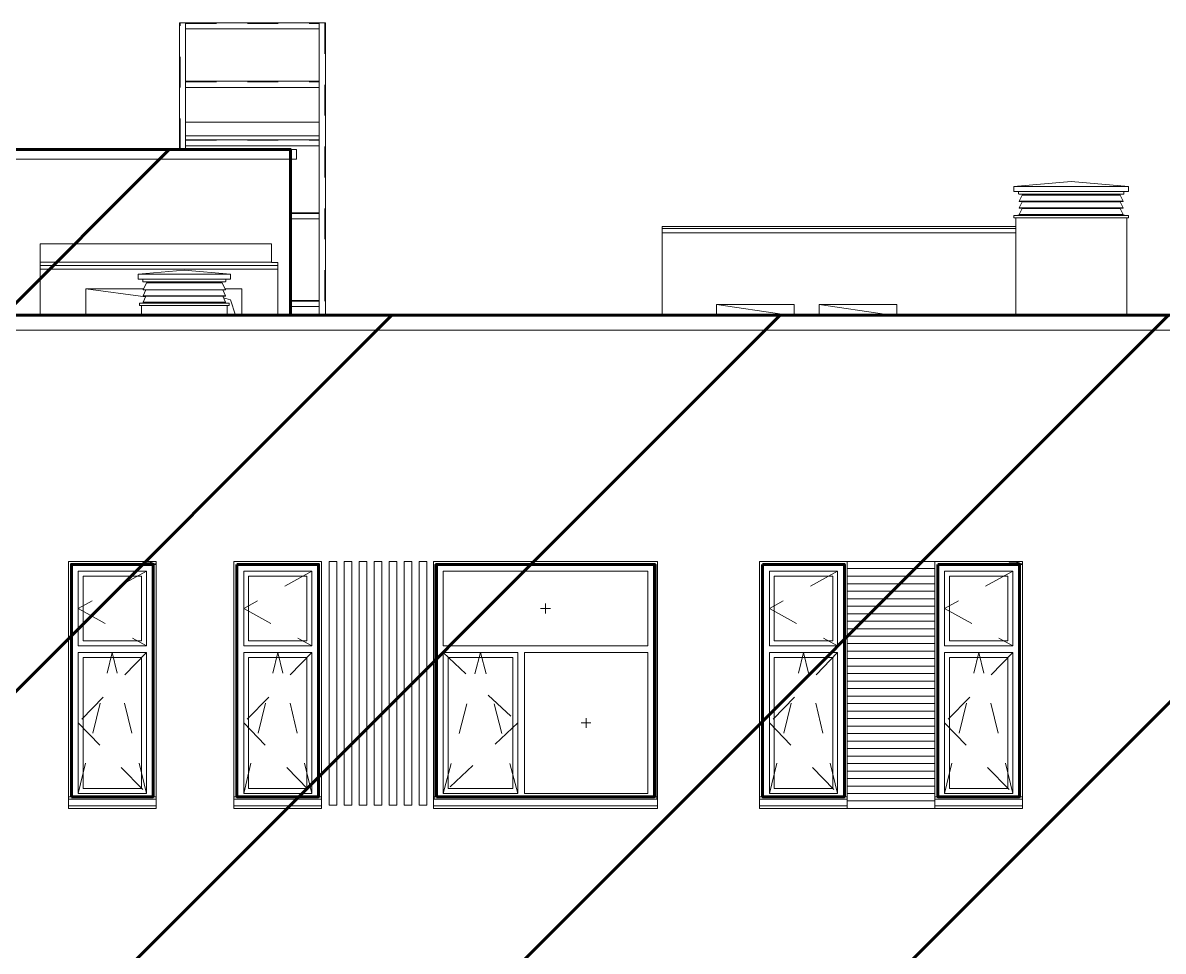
# Model space of a CAD drawing. Header units: millimetres. Extents: x 3914 to 443608, y -156176 to 78197.
# Drawn here: x 129755 to 141469, y 7400 to 16930 of the extents above; entities that cross this region are included whole.
import ezdxf

# ---------------------------------------------------------------- set-up
doc = ezdxf.new("R2010")
doc.units = ezdxf.units.MM
doc.linetypes.add('Штрих', pattern=[635, 317.5, -317.5])
for name, color, linetype, lineweight in [('0) клиннинг', 90, 'Continuous', 60), ('1) Откосы', 102, 'Continuous', 60), ('A-GENM', 7, 'Continuous', 9), ('A-GENM-HDLN', 7, 'Штрих', 5), ('A-GLAZ-1', 7, 'Continuous', 5), ('A-GLAZ-2', 7, 'Штрих', 5), ('A-ROOF', 7, 'Continuous', 9), ('A-WALL', 7, 'Continuous', 5), ('I-WALL', 7, 'Continuous', 5), ('S-BEAM', 7, 'Continuous', 9)]:
    doc.layers.add(name, color=color, linetype=linetype, lineweight=lineweight)

msp = doc.modelspace()

# ---------------------------------------------------------------- hatches: boundary and pattern name
at = {"layer": '0) клиннинг'}
h = msp.add_hatch(dxfattribs=at)
h.set_pattern_fill('ANSI31', color=256, scale=888)
h.paths.add_polyline_path([(81106, 15629.9), (132503.7, 15629.9), (132503.7, 13160), (81106, 13160)])
h = msp.add_hatch(dxfattribs=at)
h.set_pattern_fill('ANSI31', color=256, scale=888)
h.paths.add_polyline_path([(164523.7, 13930), (38834, 13930), (38834, -116.1), (164523.7, -116.1)])

# ---------------------------------------------------------------- linework, layer by layer
for points in [[(81106, 15629.9), (132503.7, 15629.9), (132503.7, 13930), (81106, 13930)], [(38834, -116.1), (164523.7, -116.1), (164523.7, 13930), (38834, 13930)]]:
    msp.add_lwpolyline(points, close=True, dxfattribs=at)
at = {"layer": '1) Откосы'}
for points in [[(130253.7, 8985), (131093.7, 8985), (131093.7, 11370), (130253.7, 11370)], [(131953.7, 11370), (132793.7, 11370), (132793.7, 8985), (131953.7, 8985)], [(134003.7, 8985), (136243.7, 8985), (136243.7, 11370), (134003.7, 11370)], [(137353.7, 11370), (138193.7, 11370), (138193.7, 8985), (137353.7, 8985)], [(139153.7, 11370), (139993.7, 11370), (139993.7, 8985), (139153.7, 8985)]]:
    msp.add_lwpolyline(points, close=True, dxfattribs=at)
at = {"layer": 'A-GENM'}
for p, q in [((131363.7, 16930), (131426.7, 16930)), ((131363.7, 16930), (131363.7, 15629.9)), ((131426.7, 15629.9), (131426.7, 16930)), ((132800.7, 16930), (131426.7, 16930)), ((132800.7, 16930), (132863.7, 16930)), ((132800.7, 16930), (132800.7, 13930)), ((132863.7, 13930), (132863.7, 16930)), ((131426.7, 16867), (132800.7, 16867)), ((132800.7, 16330), (131426.7, 16330)), ((131426.7, 16267), (132800.7, 16267)), ((131426.7, 15910), (132800.7, 15910)), ((131426.7, 15770), (132800.7, 15770)), ((132800.7, 15730), (131426.7, 15730)), ((132566, 15629.9), (124203.7, 15629.9)), ((131426.7, 15667), (132800.7, 15667)), ((132566, 15629.9), (132566, 15530)), ((124203.7, 15530), (132566, 15530)), ((132800.7, 14980), (132503.7, 14980)), ((132503.7, 14917), (132800.7, 14917)), ((132800.7, 14080), (132503.7, 14080)), ((132503.7, 14017), (132800.7, 14017)), ((128243.6, 13930), (164583.7, 13930)), ((128250.7, 13775.9), (164576.5, 13775.9)), ((130987.7, 11400), (130987.7, 11395)), ((130987.7, 11395), (131056.5, 11395)), ((131056.5, 11395), (131107.7, 11370)), ((131108.8, 11375), (131057.7, 11400)), ((131107.7, 11370), (131123.7, 11370)), ((131123.7, 11375), (131108.8, 11375)), ((133973.7, 11370), (133979.7, 11370)), ((133979.7, 11370), (133979.7, 8958.8)), ((136267.7, 11370), (136273.7, 11370)), ((136267.7, 8958.8), (136267.7, 11370)), ((139887.7, 11400), (139887.7, 11395)), ((139887.7, 11395), (139956.5, 11395)), ((139956.5, 11395), (140007.7, 11370)), ((140008.8, 11375), (139957.7, 11400)), ((140007.7, 11370), (140023.7, 11370)), ((140023.7, 11375), (140008.8, 11375))]:
    msp.add_line(p, q, dxfattribs=at)
at = {"layer": 'A-GENM-HDLN'}
for p, q in [((131369.7, 16930), (131363.7, 16930)), ((131426.7, 16930), (131369.7, 16930)), ((131369.7, 15629.9), (131369.7, 16930)), ((131426.7, 16924), (132800.7, 16924)), ((132800.7, 16930), (132857.7, 16930)), ((132857.7, 16930), (132863.7, 16930)), ((132857.7, 16930), (132857.7, 13930)), ((131426.7, 16324), (132800.7, 16324)), ((131426.7, 15724), (132800.7, 15724)), ((132503.7, 14974), (132800.7, 14974)), ((132503.7, 14074), (132800.7, 14074))]:
    msp.add_line(p, q, dxfattribs=at)
at = {"layer": 'A-GLAZ-1'}
for p, q in [((131015.3, 14115.7), (130403.7, 14200)), ((131888.7, 14085), (131816.2, 14106.6)), ((131940.3, 13930), (131888.7, 14085)), ((137573.7, 13935), (136878.7, 14040)), ((138628.7, 13935), (137933.7, 14040)), ((137574.9, 13930), (137573.7, 13935)), ((138629.9, 13930), (138628.7, 13935)), ((130223.7, 11400), (130223.7, 8902.5)), ((131123.7, 11400), (130223.7, 11400)), ((130253.7, 8985), (130253.7, 11370)), ((130253.7, 11370), (131093.7, 11370)), ((131093.7, 11370), (131093.7, 8985)), ((131123.7, 8902.5), (131123.7, 11400)), ((131923.7, 11400), (131923.7, 8902.5)), ((132823.7, 11400), (131923.7, 11400)), ((131953.7, 8985), (131953.7, 11370)), ((131953.7, 11370), (132793.7, 11370)), ((132793.7, 11370), (132793.7, 8985)), ((132823.7, 8902.5), (132823.7, 11400)), ((133973.7, 11400), (133973.7, 8902.5)), ((136273.7, 11400), (133973.7, 11400)), ((134003.7, 11370), (134003.7, 8985)), ((136243.7, 11370), (134003.7, 11370)), ((136243.7, 8985), (136243.7, 11370)), ((136273.7, 8902.5), (136273.7, 11400)), ((137323.7, 11400), (137323.7, 8902.5)), ((138223.7, 11400), (137323.7, 11400)), ((137353.7, 8985), (137353.7, 11370)), ((137353.7, 11370), (138193.7, 11370)), ((138193.7, 11370), (138193.7, 8985)), ((140023.7, 11400), (139123.7, 11400)), ((139153.7, 8985), (139153.7, 11370)), ((139153.7, 11370), (139993.7, 11370)), ((139993.7, 11370), (139993.7, 8985)), ((140023.7, 8902.5), (140023.7, 11400)), ((130323.7, 11300), (130323.7, 10535)), ((130323.7, 11300), (131023.7, 11300)), ((130373.7, 11250), (130373.7, 10585)), ((130373.7, 11250), (130973.7, 11250)), ((130973.7, 10585), (130973.7, 11250)), ((131023.7, 10535), (131023.7, 11300)), ((132023.7, 11300), (132023.7, 10535)), ((132023.7, 11300), (132723.7, 11300)), ((132073.7, 11250), (132073.7, 10585)), ((132073.7, 11250), (132673.7, 11250)), ((132673.7, 10585), (132673.7, 11250)), ((132723.7, 10535), (132723.7, 11300)), ((134073.7, 10535), (134073.7, 11300)), ((134073.7, 11300), (136173.7, 11300)), ((136173.7, 11300), (136173.7, 10535)), ((137423.7, 11300), (137423.7, 10535)), ((137423.7, 11300), (138123.7, 11300)), ((137473.7, 11250), (137473.7, 10585)), ((137473.7, 11250), (138073.7, 11250)), ((138073.7, 10585), (138073.7, 11250)), ((138123.7, 10535), (138123.7, 11300)), ((138223.7, 11249.1), (138223.7, 11329)), ((139123.7, 11329), (139123.7, 11249.1)), ((139223.7, 11300), (139223.7, 10535)), ((139223.7, 11300), (139923.7, 11300)), ((139273.7, 11250), (139273.7, 10585)), ((139273.7, 11250), (139873.7, 11250)), ((139873.7, 10585), (139873.7, 11250)), ((139923.7, 10535), (139923.7, 11300)), ((138223.7, 11095.1), (138223.7, 11172.1)), ((139123.7, 11172.1), (139123.7, 11095.1)), ((138223.7, 10941.1), (138223.7, 11018.1)), ((139123.7, 11018.1), (139123.7, 10941.1)), ((138223.7, 10787.1), (138223.7, 10864.1)), ((139123.7, 10864.1), (139123.7, 10787.1)), ((138223.7, 10635.1), (138223.7, 10710.1)), ((139123.7, 10710.1), (139123.7, 10635.1)), ((130373.7, 10585), (130973.7, 10585)), ((132073.7, 10585), (132673.7, 10585)), ((137473.7, 10585), (138073.7, 10585)), ((138223.7, 10481.1), (138223.7, 10558.1)), ((139123.7, 10558.1), (139123.7, 10481.1)), ((139273.7, 10585), (139873.7, 10585)), ((131023.7, 10535), (130323.7, 10535)), ((130323.7, 10465), (130323.7, 9020)), ((130323.7, 10465), (131023.7, 10465)), ((131023.7, 9020), (131023.7, 10465)), ((132723.7, 10535), (132023.7, 10535)), ((132023.7, 10465), (132023.7, 9020)), ((132023.7, 10465), (132723.7, 10465)), ((132723.7, 9020), (132723.7, 10465)), ((134073.7, 10535), (136173.7, 10535)), ((134073.7, 9020), (134073.7, 10465)), ((134073.7, 10465), (134838.7, 10465)), ((134838.7, 10465), (134838.7, 9020)), ((134908.7, 9020), (134908.7, 10465)), ((134908.7, 10465), (136173.7, 10465)), ((136173.7, 10465), (136173.7, 9020)), ((138123.7, 10535), (137423.7, 10535)), ((137423.7, 10465), (137423.7, 9020)), ((137423.7, 10465), (138123.7, 10465)), ((138123.7, 9020), (138123.7, 10465)), ((139923.7, 10535), (139223.7, 10535)), ((139223.7, 10465), (139223.7, 9020)), ((139223.7, 10465), (139923.7, 10465)), ((139923.7, 9020), (139923.7, 10465)), ((130373.7, 10415), (130373.7, 9070)), ((130373.7, 10415), (130973.7, 10415)), ((130973.7, 9070), (130973.7, 10415)), ((132073.7, 10415), (132073.7, 9070)), ((132073.7, 10415), (132673.7, 10415)), ((132673.7, 9070), (132673.7, 10415)), ((134123.7, 10415), (134123.7, 9070)), ((134123.7, 10415), (134788.7, 10415)), ((134788.7, 9070), (134788.7, 10415)), ((137473.7, 10415), (137473.7, 9070)), ((137473.7, 10415), (138073.7, 10415)), ((138073.7, 9070), (138073.7, 10415)), ((138223.7, 10326.5), (138223.7, 10404.1)), ((139123.7, 10404.1), (139123.7, 10326.5)), ((139273.7, 10415), (139273.7, 9070)), ((139273.7, 10415), (139873.7, 10415)), ((139873.7, 9070), (139873.7, 10415)), ((138223.7, 10173.1), (138223.7, 10249.5)), ((139123.7, 10249.5), (139123.7, 10173.1)), ((138223.7, 10018.9), (138223.7, 10096.1)), ((139123.7, 10096.1), (139123.7, 10018.9)), ((138223.7, 9864.9), (138223.7, 9941.9)), ((139123.7, 9941.9), (139123.7, 9864.9)), ((138223.7, 9710.8), (138223.7, 9787.9)), ((139123.7, 9787.9), (139123.7, 9710.8)), ((138223.7, 9557), (138223.7, 9633.8)), ((139123.7, 9633.8), (139123.7, 9557)), ((138223.7, 9403.5), (138223.7, 9480)), ((139123.7, 9480), (139123.7, 9403.5)), ((138223.7, 9249), (138223.7, 9326.5)), ((139123.7, 9326.5), (139123.7, 9249)), ((138223.7, 9095.1), (138223.7, 9172)), ((139123.7, 9172), (139123.7, 9095.1)), ((130323.7, 9020), (131023.7, 9020)), ((130373.7, 9070), (130973.7, 9070)), ((132023.7, 9020), (132723.7, 9020)), ((132073.7, 9070), (132673.7, 9070)), ((134838.7, 9020), (134073.7, 9020)), ((134123.7, 9070), (134788.7, 9070)), ((136173.7, 9020), (134908.7, 9020)), ((137423.7, 9020), (138123.7, 9020)), ((137473.7, 9070), (138073.7, 9070)), ((139223.7, 9020), (139923.7, 9020)), ((139273.7, 9070), (139873.7, 9070)), ((131123.7, 8985), (130223.7, 8985)), ((131123.7, 8960), (130223.7, 8960)), ((130223.7, 8891), (130223.7, 8902.5)), ((131123.7, 8902.5), (131123.7, 8891)), ((132823.7, 8985), (131923.7, 8985)), ((132823.7, 8960), (131923.7, 8960)), ((131923.7, 8891), (131923.7, 8902.5)), ((132823.7, 8902.5), (132823.7, 8891)), ((133973.7, 8891), (133973.7, 8902.5)), ((136267.7, 8985), (133979.7, 8985)), ((136267.7, 8960), (133979.7, 8960)), ((136273.7, 8902.5), (136273.7, 8891)), ((138223.7, 8985), (137323.7, 8985)), ((138223.7, 8960), (137323.7, 8960)), ((137323.7, 8891), (137323.7, 8902.5)), ((138223.7, 8942.4), (138223.7, 9018.1)), ((139123.7, 9018.1), (139123.7, 8942.4)), ((140023.7, 8985), (139123.7, 8985)), ((140023.7, 8960), (139123.7, 8960)), ((140023.7, 8902.5), (140023.7, 8891)), ((130223.7, 8866), (130223.7, 8891)), ((130223.7, 8891), (131123.7, 8891)), ((131123.7, 8866), (130223.7, 8866)), ((131123.7, 8891), (131123.7, 8866)), ((131923.7, 8866), (131923.7, 8891)), ((131923.7, 8891), (132823.7, 8891)), ((132823.7, 8866), (131923.7, 8866)), ((132823.7, 8891), (132823.7, 8866)), ((133973.7, 8866), (133973.7, 8891)), ((133973.7, 8891), (136273.7, 8891)), ((136273.7, 8866), (133973.7, 8866)), ((136273.7, 8891), (136273.7, 8866)), ((137323.7, 8866), (137323.7, 8891)), ((137323.7, 8891), (138223.7, 8891)), ((138223.7, 8866), (137323.7, 8866)), ((138223.7, 8895.6), (138223.7, 8891)), ((138223.7, 8891), (138223.7, 8866)), ((139123.7, 8891), (139123.7, 8895.6)), ((139123.7, 8866), (139123.7, 8891)), ((139123.7, 8891), (140023.7, 8891)), ((140023.7, 8866), (139123.7, 8866)), ((140023.7, 8891), (140023.7, 8866))]:
    msp.add_line(p, q, dxfattribs=at)
at = {"layer": 'A-GLAZ-2'}
for p, q in [((131023.7, 11300), (130323.7, 10917.5)), ((132723.7, 11300), (132023.7, 10917.5)), ((138123.7, 11300), (137423.7, 10917.5)), ((139923.7, 11300), (139223.7, 10917.5)), ((130323.7, 10917.5), (131023.7, 10535)), ((132023.7, 10917.5), (132723.7, 10535)), ((135173.7, 10917.5), (135073.7, 10917.5)), ((135123.7, 10967.5), (135123.7, 10867.5)), ((137423.7, 10917.5), (138123.7, 10535)), ((139223.7, 10917.5), (139923.7, 10535)), ((130323.7, 9020), (130673.7, 10465)), ((131023.7, 10465), (130323.7, 9742.5)), ((131023.7, 9020), (130673.7, 10465)), ((132023.7, 9020), (132373.7, 10465)), ((132723.7, 10465), (132023.7, 9742.5)), ((132723.7, 9020), (132373.7, 10465)), ((134073.7, 9020), (134456.2, 10465)), ((134073.7, 10465), (134838.7, 9742.5)), ((134838.7, 9020), (134456.2, 10465)), ((137423.7, 9020), (137773.7, 10465)), ((138123.7, 10465), (137423.7, 9742.5)), ((138123.7, 9020), (137773.7, 10465)), ((139223.7, 9020), (139573.7, 10465)), ((139923.7, 10465), (139223.7, 9742.5)), ((139923.7, 9020), (139573.7, 10465)), ((130323.7, 9742.5), (131023.7, 9020)), ((132023.7, 9742.5), (132723.7, 9020)), ((134838.7, 9742.5), (134073.7, 9020)), ((135591.2, 9742.5), (135491.2, 9742.5)), ((135541.2, 9792.5), (135541.2, 9692.5)), ((137423.7, 9742.5), (138123.7, 9020)), ((139223.7, 9742.5), (139923.7, 9020))]:
    msp.add_line(p, q, dxfattribs=at)
at = {"layer": 'A-ROOF'}
for p, q in [((136323.7, 14775), (136323.7, 14838)), ((139953.7, 14838), (136323.7, 14838)), ((139953.7, 14819), (136323.7, 14819)), ((136323.7, 14775), (139953.7, 14775)), ((129933.7, 14470.2), (129933.7, 14400.7)), ((132373.7, 14439), (129933.7, 14439)), ((132373.7, 14400.7), (132373.7, 14470.2)), ((129933.7, 14400.7), (132373.7, 14400.7))]:
    msp.add_line(p, q, dxfattribs=at)
at = {"layer": 'A-WALL'}
for p, q in [((132503.7, 13930), (132503.7, 15530)), ((139953.7, 13930), (139953.7, 14926.5)), ((141093.7, 14926.5), (141093.7, 13930)), ((136323.7, 13930), (136323.7, 14775)), ((129933.7, 14470.2), (129933.7, 14660)), ((129933.7, 14660), (132308.7, 14660)), ((132308.7, 14660), (132308.7, 14470.2)), ((132308.7, 14470.2), (132373.7, 14470.2)), ((129933.7, 13930), (129933.7, 14400.7)), ((132373.7, 13930), (132373.7, 14400.7)), ((130403.7, 13930), (130403.7, 14200)), ((130403.7, 14200), (130995.2, 14200)), ((131832.1, 14200), (132003.7, 14200)), ((132003.7, 14200), (132003.7, 13930)), ((130973.7, 13930), (130973.7, 14028.1)), ((131853.7, 14028.1), (131853.7, 13930)), ((136878.7, 13930), (136878.7, 14040)), ((136878.7, 14040), (137678.7, 14040)), ((137678.7, 14040), (137678.7, 13930)), ((137933.7, 13930), (137933.7, 14040)), ((137933.7, 14040), (138733.7, 14040)), ((138733.7, 14040), (138733.7, 13930)), ((130223.7, 8902.5), (130223.7, 11400)), ((130223.7, 11400), (131123.7, 11400)), ((131123.7, 11400), (131123.7, 8902.5)), ((131923.7, 11400), (132823.7, 11400)), ((131923.7, 8902.5), (131923.7, 11400)), ((132823.7, 11400), (132823.7, 8902.5)), ((133973.7, 11400), (136273.7, 11400)), ((133973.7, 8902.5), (133973.7, 11400)), ((136273.7, 11400), (136273.7, 8902.5)), ((137323.7, 8902.5), (137323.7, 11400)), ((137323.7, 11400), (138223.7, 11400)), ((139123.7, 11400), (140023.7, 11400)), ((140023.7, 11400), (140023.7, 8902.5)), ((138223.7, 11329), (138223.7, 11249.1)), ((139123.7, 11249.1), (139123.7, 11329)), ((138223.7, 11172.1), (138223.7, 11095.1)), ((139123.7, 11095.1), (139123.7, 11172.1)), ((138223.7, 11018.1), (138223.7, 10941.1)), ((139123.7, 10941.1), (139123.7, 11018.1)), ((138223.7, 10864.1), (138223.7, 10787.1)), ((139123.7, 10787.1), (139123.7, 10864.1)), ((138223.7, 10710.1), (138223.7, 10635.1)), ((139123.7, 10635.1), (139123.7, 10710.1)), ((138223.7, 10558.1), (138223.7, 10481.1)), ((139123.7, 10481.1), (139123.7, 10558.1)), ((138223.7, 10404.1), (138223.7, 10326.5)), ((139123.7, 10326.5), (139123.7, 10404.1)), ((138223.7, 10249.5), (138223.7, 10173.1)), ((139123.7, 10173.1), (139123.7, 10249.5)), ((138223.7, 10096.1), (138223.7, 10018.9)), ((139123.7, 10018.9), (139123.7, 10096.1)), ((138223.7, 9941.9), (138223.7, 9864.9)), ((139123.7, 9864.9), (139123.7, 9941.9)), ((138223.7, 9787.9), (138223.7, 9710.8)), ((139123.7, 9710.8), (139123.7, 9787.9)), ((138223.7, 9633.8), (138223.7, 9557)), ((139123.7, 9557), (139123.7, 9633.8)), ((138223.7, 9480), (138223.7, 9403.5)), ((139123.7, 9403.5), (139123.7, 9480)), ((138223.7, 9326.5), (138223.7, 9249)), ((139123.7, 9249), (139123.7, 9326.5)), ((138223.7, 9172), (138223.7, 9095.1)), ((139123.7, 9095.1), (139123.7, 9172)), ((138223.7, 9018.1), (138223.7, 8942.4)), ((139123.7, 8942.4), (139123.7, 9018.1))]:
    msp.add_line(p, q, dxfattribs=at)
at = {"layer": 'I-WALL'}
for p, q in [((129933.7, 14472.6), (132308.7, 14472.6)), ((132979.4, 11400), (132902.4, 11400)), ((132902.4, 11400), (132902.4, 8900)), ((132979.4, 8900), (132979.4, 11400)), ((133133.4, 11400), (133056.4, 11400)), ((133056.4, 11400), (133056.4, 8900)), ((133133.4, 8900), (133133.4, 11400)), ((133287.4, 11400), (133210.4, 11400)), ((133210.4, 11400), (133210.4, 8900)), ((133287.4, 8900), (133287.4, 11400)), ((133441.4, 11400), (133364.4, 11400)), ((133364.4, 11400), (133364.4, 8900)), ((133441.4, 8900), (133441.4, 11400)), ((133595.4, 11400), (133518.4, 11400)), ((133518.4, 11400), (133518.4, 8900)), ((133595.4, 8900), (133595.4, 11400)), ((133749.4, 11400), (133672.4, 11400)), ((133672.4, 11400), (133672.4, 8900)), ((133749.4, 8900), (133749.4, 11400)), ((133903.4, 11400), (133826.4, 11400)), ((133826.4, 11400), (133826.4, 8900)), ((133903.4, 8900), (133903.4, 11400)), ((139123.7, 11400), (138223.7, 11400)), ((138223.7, 11400), (138223.7, 11329)), ((139123.7, 11329), (139123.7, 11400)), ((138223.7, 11329), (139123.7, 11329)), ((139123.7, 11249.1), (138223.7, 11249.1)), ((138223.7, 11249.1), (138223.7, 11172.1)), ((139123.7, 11172.1), (139123.7, 11249.1)), ((138223.7, 11172.1), (139123.7, 11172.1)), ((139123.7, 11095.1), (138223.7, 11095.1)), ((138223.7, 11095.1), (138223.7, 11018.1)), ((138223.7, 11018.1), (139123.7, 11018.1)), ((139123.7, 11018.1), (139123.7, 11095.1)), ((139123.7, 10941.1), (138223.7, 10941.1)), ((138223.7, 10941.1), (138223.7, 10864.1)), ((139123.7, 10864.1), (139123.7, 10941.1)), ((138223.7, 10864.1), (139123.7, 10864.1)), ((139123.7, 10787.1), (138223.7, 10787.1)), ((138223.7, 10787.1), (138223.7, 10710.1)), ((139123.7, 10710.1), (139123.7, 10787.1)), ((138223.7, 10710.1), (139123.7, 10710.1)), ((139123.7, 10635.1), (138223.7, 10635.1)), ((138223.7, 10635.1), (138223.7, 10558.1)), ((138223.7, 10558.1), (139123.7, 10558.1)), ((139123.7, 10558.1), (139123.7, 10635.1)), ((139123.7, 10481.1), (138223.7, 10481.1)), ((138223.7, 10481.1), (138223.7, 10404.1)), ((139123.7, 10404.1), (139123.7, 10481.1)), ((138223.7, 10404.1), (139123.7, 10404.1)), ((139123.7, 10326.5), (138223.7, 10326.5)), ((138223.7, 10326.5), (138223.7, 10249.5)), ((139123.7, 10249.5), (139123.7, 10326.5)), ((138223.7, 10249.5), (139123.7, 10249.5)), ((139123.7, 10173.1), (138223.7, 10173.1)), ((138223.7, 10173.1), (138223.7, 10096.1)), ((138223.7, 10096.1), (139123.7, 10096.1)), ((139123.7, 10096.1), (139123.7, 10173.1)), ((139123.7, 10018.9), (138223.7, 10018.9)), ((138223.7, 10018.9), (138223.7, 9941.9)), ((139123.7, 9941.9), (139123.7, 10018.9)), ((138223.7, 9941.9), (139123.7, 9941.9)), ((139123.7, 9864.9), (138223.7, 9864.9)), ((138223.7, 9864.9), (138223.7, 9787.9)), ((139123.7, 9787.9), (139123.7, 9864.9)), ((138223.7, 9787.9), (139123.7, 9787.9)), ((139123.7, 9710.8), (138223.7, 9710.8)), ((138223.7, 9710.8), (138223.7, 9633.8)), ((138223.7, 9633.8), (139123.7, 9633.8)), ((139123.7, 9633.8), (139123.7, 9710.8)), ((139123.7, 9557), (138223.7, 9557)), ((138223.7, 9557), (138223.7, 9480)), ((139123.7, 9480), (139123.7, 9557)), ((138223.7, 9480), (139123.7, 9480)), ((139123.7, 9403.5), (138223.7, 9403.5)), ((138223.7, 9403.5), (138223.7, 9326.5)), ((139123.7, 9326.5), (139123.7, 9403.5)), ((138223.7, 9326.5), (139123.7, 9326.5)), ((139123.7, 9249), (138223.7, 9249)), ((138223.7, 9249), (138223.7, 9172)), ((138223.7, 9172), (139123.7, 9172)), ((139123.7, 9172), (139123.7, 9249)), ((139123.7, 9095.1), (138223.7, 9095.1)), ((138223.7, 9095.1), (138223.7, 9018.1)), ((139123.7, 9018.1), (139123.7, 9095.1)), ((138223.7, 9018.1), (139123.7, 9018.1)), ((139123.7, 8942.4), (138223.7, 8942.4)), ((138223.7, 8942.4), (138223.7, 8895.6)), ((139123.7, 8895.6), (139123.7, 8942.4)), ((132902.4, 8900), (132979.4, 8900)), ((133056.4, 8900), (133133.4, 8900)), ((133210.4, 8900), (133287.4, 8900)), ((133364.4, 8900), (133441.4, 8900)), ((133518.4, 8900), (133595.4, 8900)), ((133672.4, 8900), (133749.4, 8900)), ((133826.4, 8900), (133903.4, 8900)), ((138223.7, 8866), (139123.7, 8866))]:
    msp.add_line(p, q, dxfattribs=at)
at = {"layer": 'S-BEAM'}
for p, q in [((139933.7, 15250), (140523.7, 15301.6)), ((140523.7, 15301.6), (139933.7, 15250)), ((139933.7, 15200), (139933.7, 15250)), ((139933.7, 15250), (139933.7, 15200)), ((141113.7, 15250), (139933.7, 15250)), ((140523.7, 15301.6), (141113.7, 15250)), ((141113.7, 15250), (140523.7, 15301.6)), ((141113.7, 15250), (141113.7, 15200)), ((141113.7, 15200), (141113.7, 15250)), ((141113.7, 15200), (139933.7, 15200)), ((139983.7, 15176), (139983.7, 15200)), ((140019.1, 15162.1), (139989.5, 15098.7)), ((139989.7, 15170), (141057.7, 15170)), ((141028.2, 15162.1), (140019.1, 15162.1)), ((141057.8, 15098.7), (141028.2, 15162.1)), ((141063.7, 15176), (141063.7, 15200)), ((141063.7, 15200), (141063.7, 15176)), ((139989.5, 15098.7), (139994.1, 15096.6)), ((141057.8, 15098.7), (139989.5, 15098.7)), ((139989.5, 15030.4), (140019.1, 15093.8)), ((140019.1, 15093.8), (139989.5, 15030.4)), ((139994.1, 15028.3), (139989.5, 15030.4)), ((139989.5, 15030.4), (139994.1, 15028.3)), ((141057.8, 15030.4), (139989.5, 15030.4)), ((139989.5, 14962.1), (140019.1, 15025.6)), ((140019.1, 15025.6), (139989.5, 14962.1)), ((139994.1, 15096.6), (141053.2, 15096.6)), ((139994.1, 15028.3), (141053.2, 15028.3)), ((141028.2, 15093.8), (140019.1, 15093.8)), ((141028.2, 15025.6), (140019.1, 15025.6)), ((141028.2, 15093.8), (141057.8, 15030.4)), ((141057.8, 15030.4), (141028.2, 15093.8)), ((141028.2, 15025.6), (141057.8, 14962.1)), ((141057.8, 14962.1), (141028.2, 15025.6)), ((141053.2, 15096.6), (141057.8, 15098.7)), ((141057.8, 15030.4), (141053.2, 15028.3)), ((141053.2, 15028.3), (141057.8, 15030.4)), ((140014.1, 14960), (139933.7, 14951.5)), ((139933.7, 14951.5), (141113.7, 14951.5)), ((139933.7, 14951.5), (139933.7, 14926.5)), ((139933.7, 14926.5), (141113.7, 14926.5)), ((139994.1, 14960), (139989.5, 14962.1)), ((139989.5, 14962.1), (139994.1, 14960)), ((141057.8, 14962.1), (139989.5, 14962.1)), ((139994.1, 14960), (141053.2, 14960)), ((141033.2, 14960), (141113.7, 14951.5)), ((141057.8, 14962.1), (141053.2, 14960)), ((141053.2, 14960), (141057.8, 14962.1)), ((141113.7, 14951.5), (141113.7, 14926.5)), ((130938.7, 14350), (131413.7, 14391.6)), ((131413.7, 14391.6), (130938.7, 14350)), ((130938.7, 14300), (130938.7, 14350)), ((130938.7, 14350), (130938.7, 14300)), ((131888.7, 14350), (130938.7, 14350)), ((131888.7, 14300), (130938.7, 14300)), ((130988.7, 14276), (130988.7, 14300)), ((131413.7, 14391.6), (131888.7, 14350)), ((131888.7, 14350), (131413.7, 14391.6)), ((131838.7, 14276), (131838.7, 14300)), ((131838.7, 14300), (131838.7, 14276)), ((131888.7, 14350), (131888.7, 14300)), ((131888.7, 14300), (131888.7, 14350)), ((131024.1, 14262.1), (130990.3, 14189.6)), ((130990.3, 14189.6), (131024.1, 14262.1)), ((130990.3, 14189.6), (130994.8, 14187.5)), ((131837, 14189.6), (130990.3, 14189.6)), ((130994.8, 14187.5), (130990.3, 14189.6)), ((130990.3, 14125.9), (131019.1, 14187.5)), ((131019.1, 14187.5), (130990.3, 14125.9)), ((130994.7, 14270), (131832.7, 14270)), ((130994.8, 14187.5), (131832.5, 14187.5)), ((131803.2, 14262.1), (131024.1, 14262.1)), ((131837, 14189.6), (131803.2, 14262.1)), ((131803.2, 14262.1), (131837, 14189.6)), ((131808.3, 14187.5), (131837, 14125.9)), ((131837, 14125.9), (131808.3, 14187.5)), ((131832.5, 14187.5), (131837, 14189.6)), ((131837, 14189.6), (131832.5, 14187.5)), ((131019.1, 14060), (130953.7, 14053.1)), ((130994.8, 14123.7), (130990.3, 14125.9)), ((130990.3, 14125.9), (130994.8, 14123.7)), ((131837, 14125.9), (130990.3, 14125.9)), ((130990.3, 14062.1), (131019.1, 14123.7)), ((131019.1, 14123.7), (130990.3, 14062.1)), ((130994.8, 14060), (130990.3, 14062.1)), ((130990.3, 14062.1), (130994.8, 14060)), ((131837, 14062.1), (130990.3, 14062.1)), ((130994.8, 14123.7), (131832.5, 14123.7)), ((130994.8, 14060), (131832.5, 14060)), ((131808.2, 14060), (131873.7, 14053.1)), ((131808.3, 14123.7), (131837, 14062.1)), ((131837, 14062.1), (131808.3, 14123.7)), ((131837, 14125.9), (131832.5, 14123.7)), ((131832.5, 14123.7), (131837, 14125.9)), ((131837, 14062.1), (131832.5, 14060)), ((131832.5, 14060), (131837, 14062.1)), ((130953.7, 14053.1), (131873.7, 14053.1)), ((130953.7, 14053.1), (130953.7, 14028.1)), ((130953.7, 14028.1), (131873.7, 14028.1)), ((131873.7, 14053.1), (131873.7, 14028.1))]:
    msp.add_line(p, q, dxfattribs=at)
at = {"layer": 'S-BEAM', "flags": 128}
for points in [[(139989.7, 15170), (139988.3, 15170.2), (139987, 15170.6), (139985.9, 15171.3), (139985, 15172.3), (139984.2, 15173.4), (139983.8, 15174.7), (139983.7, 15176)], [(141057.7, 15170), (141059, 15170.2), (141060.3, 15170.6), (141061.4, 15171.3), (141062.3, 15172.3), (141063.1, 15173.4), (141063.5, 15174.7), (141063.7, 15176)], [(141063.7, 15176), (141063.5, 15174.7), (141063.1, 15173.4), (141062.3, 15172.3), (141061.4, 15171.3), (141060.3, 15170.6), (141059, 15170.2), (141057.7, 15170)], [(130994.7, 14270), (130993.3, 14270.2), (130992, 14270.6), (130990.9, 14271.3), (130990, 14272.3), (130989.2, 14273.4), (130988.8, 14274.7), (130988.7, 14276)], [(131832.7, 14270), (131834, 14270.2), (131835.3, 14270.6), (131836.4, 14271.3), (131837.3, 14272.3), (131838.1, 14273.4), (131838.5, 14274.7), (131838.7, 14276)], [(131838.7, 14276), (131838.5, 14274.7), (131838.1, 14273.4), (131837.3, 14272.3), (131836.4, 14271.3), (131835.3, 14270.6), (131834, 14270.2), (131832.7, 14270)]]:
    msp.add_lwpolyline(points, dxfattribs=at)

doc.saveas('drawing.dxf')
